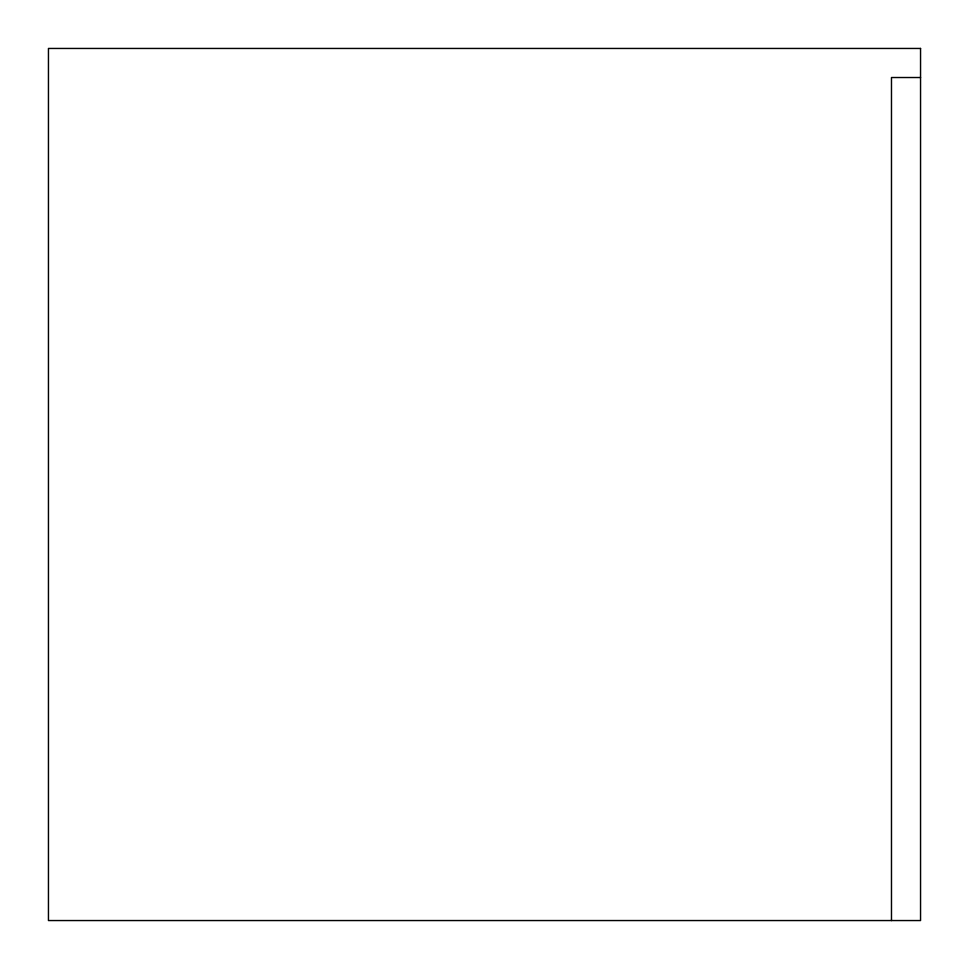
<?xml version="1.0" encoding="UTF-8"?>
<svg xmlns="http://www.w3.org/2000/svg" width="969" height="969" viewBox="0 0 969 969"><rect width="100%" height="100%" fill="white"/><g stroke="black" fill="none" stroke-linecap="round" stroke-linejoin="round"><path stroke-width="1.45" d="M920.55 77.52L891.48 77.52L891.48 920.55M920.55 48.45L48.45 48.45L48.45 920.55L920.55 920.55L920.55 48.45"/></g></svg>
